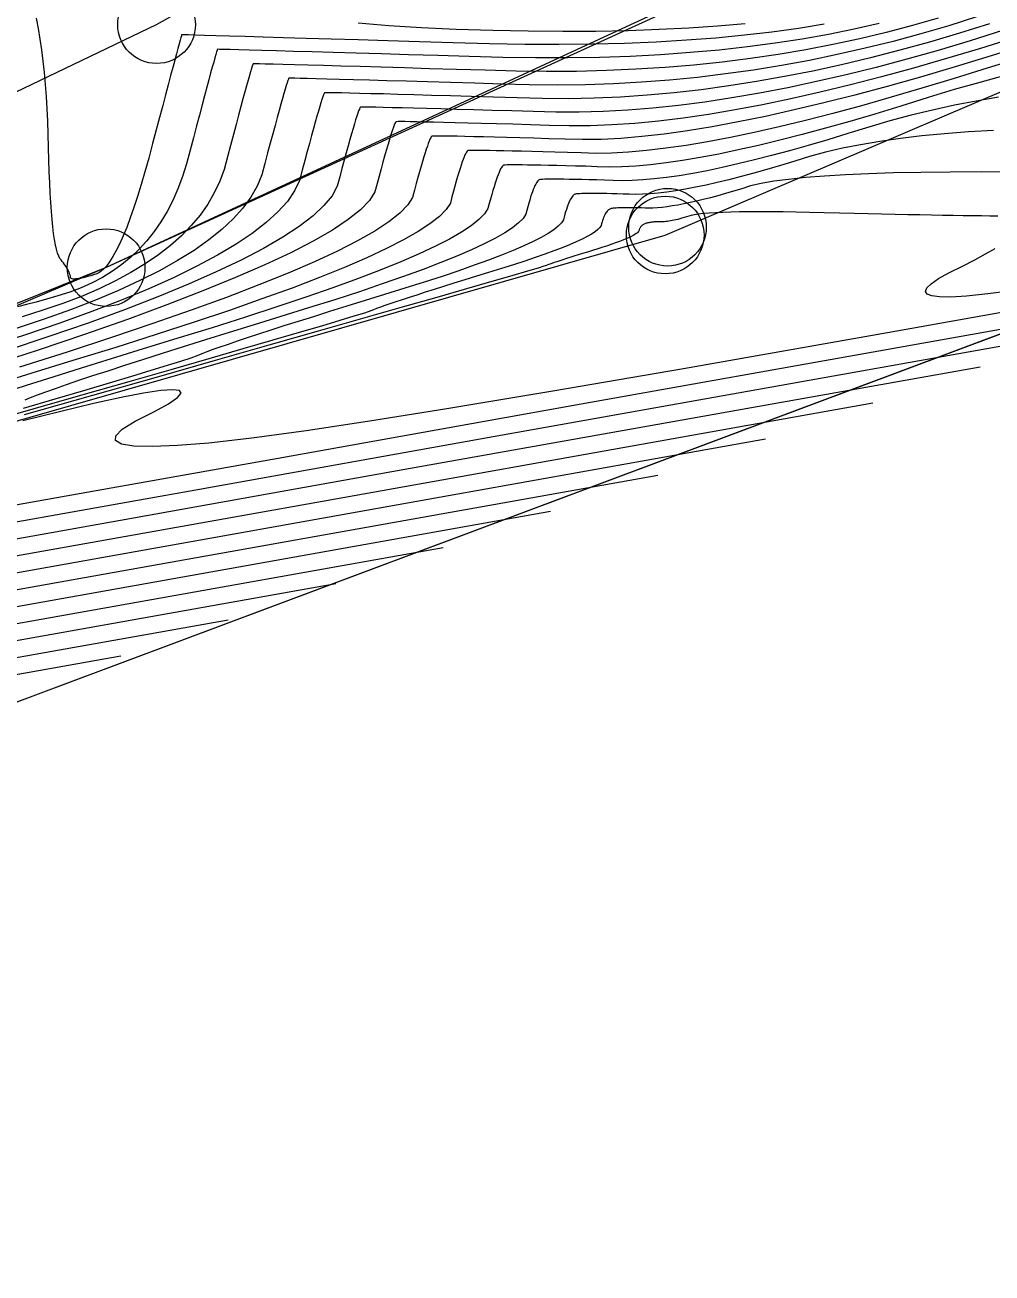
# Model space of a CAD drawing. Extents: x 83 to 1412852, y -76 to 4931706.
# Drawn here: x 1412690.29 to 1412702.75, y 4931539.12 to 4931555.2 of the extents above; entities that cross this region are included whole.
import ezdxf

# ---------------------------------------------------------------- set-up
doc = ezdxf.new("R2010")
doc.units = 0
doc.header["$MEASUREMENT"] = 0
doc.header["$PDMODE"] = 33
doc.header["$PDSIZE"] = 1
doc.layers.get('0').update_dxf_attribs({"color": 1, "linetype": 'CONTINUOUS'})
for name, color, linetype in [('Ground topo-Rev01', 1, 'CONTINUOUS'), ('New scratch layer', 1, 'CONTINUOUS'), ('nz-property-titles(LINZ DOWNLOAD)', 1, 'CONTINUOUS')]:
    doc.layers.add(name, color=color, linetype=linetype)

msp = doc.modelspace()

# ---------------------------------------------------------------- linework, layer by layer
at = {"color": 2, "true_color": 0xf1eb1f}
msp.add_lwpolyline([(1412645.09, 4931558.53), (1412661.49, 4931550.97), (1412674.09, 4931550.21), (1412683.54, 4931551.15), (1412691.99, 4931555.2), (1412700.83, 4931560.13), (1412709.01, 4931564.18)], dxfattribs=at)
for points in [[(1412646.87, 4931551.86), (1412664.06, 4931547.3), (1412680.47, 4931547.31), (1412698.54, 4931552.49), (1412706.91, 4931556.07), (1412714.69, 4931563.43)], [(1412711.73, 4931562.82), (1412700.57, 4931556.35), (1412691.34, 4931552.07), (1412681.93, 4931548.05), (1412672.34, 4931547.94), (1412661.77, 4931549.26), (1412658.05, 4931550.37), (1412653.65, 4931552.02), (1412647.75, 4931555.08)], [(1412702.718, 4931555.212), (1412702.329, 4931555.09), (1412701.944, 4931554.976), (1412701.563, 4931554.87), (1412701.186, 4931554.773), (1412700.813, 4931554.684), (1412700.443, 4931554.603), (1412700.078, 4931554.531), (1412699.716, 4931554.466), (1412699.358, 4931554.41), (1412699.004, 4931554.362), (1412698.654, 4931554.323), (1412698.308, 4931554.291), (1412697.965, 4931554.268), (1412697.627, 4931554.253), (1412697.292, 4931554.246), (1412696.962, 4931554.248), (1412696.635, 4931554.257), (1412696.328, 4931554.266), (1412696.042, 4931554.275), (1412695.775, 4931554.282), (1412695.529, 4931554.289), (1412695.304, 4931554.296), (1412695.098, 4931554.302), (1412694.913, 4931554.307), (1412694.748, 4931554.311), (1412694.603, 4931554.315), (1412694.478, 4931554.318), (1412694.373, 4931554.32), (1412694.289, 4931554.322), (1412694.225, 4931554.323), (1412694.181, 4931554.323), (1412694.157, 4931554.323), (1412694.154, 4931554.322), (1412694.148, 4931554.313), (1412694.141, 4931554.296), (1412694.132, 4931554.27), (1412694.12, 4931554.237), (1412694.107, 4931554.195), (1412694.092, 4931554.145), (1412694.075, 4931554.086), (1412694.055, 4931554.02), (1412694.034, 4931553.945), (1412694.011, 4931553.862), (1412693.986, 4931553.771), (1412693.959, 4931553.671), (1412693.93, 4931553.564), (1412693.899, 4931553.448), (1412693.866, 4931553.324), (1412693.831, 4931553.192), (1412693.767, 4931553.058), (1412693.674, 4931552.923), (1412693.553, 4931552.787), (1412693.402, 4931552.65), (1412693.222, 4931552.511), (1412693.014, 4931552.371), (1412692.776, 4931552.23), (1412692.51, 4931552.087), (1412692.214, 4931551.943), (1412691.89, 4931551.798), (1412691.537, 4931551.651), (1412691.154, 4931551.503), (1412690.743, 4931551.354), (1412690.303, 4931551.203), (1412689.834, 4931551.052)], [(1412702.551, 4931555.3), (1412702.193, 4931555.187), (1412701.834, 4931555.083), (1412701.475, 4931554.985), (1412701.116, 4931554.896), (1412700.756, 4931554.814), (1412700.397, 4931554.74), (1412700.037, 4931554.674), (1412699.677, 4931554.615), (1412699.317, 4931554.565), (1412698.956, 4931554.521), (1412698.596, 4931554.486), (1412698.235, 4931554.458), (1412697.874, 4931554.438), (1412697.513, 4931554.426), (1412697.152, 4931554.421), (1412696.791, 4931554.424), (1412696.429, 4931554.435), (1412696.09, 4931554.445), (1412695.773, 4931554.454), (1412695.479, 4931554.463), (1412695.207, 4931554.47), (1412694.957, 4931554.478), (1412694.73, 4931554.484), (1412694.526, 4931554.49), (1412694.343, 4931554.495), (1412694.184, 4931554.499), (1412694.046, 4931554.503), (1412693.931, 4931554.505), (1412693.839, 4931554.508), (1412693.769, 4931554.509), (1412693.721, 4931554.51), (1412693.696, 4931554.51), (1412693.693, 4931554.509), (1412693.688, 4931554.499), (1412693.681, 4931554.48), (1412693.672, 4931554.452), (1412693.66, 4931554.415), (1412693.646, 4931554.369), (1412693.63, 4931554.314), (1412693.612, 4931554.25), (1412693.591, 4931554.177), (1412693.568, 4931554.094), (1412693.543, 4931554.003), (1412693.516, 4931553.903), (1412693.486, 4931553.793), (1412693.454, 4931553.674), (1412693.42, 4931553.547), (1412693.384, 4931553.41), (1412693.346, 4931553.264), (1412693.286, 4931553.12), (1412693.204, 4931552.978), (1412693.101, 4931552.837), (1412692.976, 4931552.698), (1412692.83, 4931552.561), (1412692.662, 4931552.426), (1412692.472, 4931552.292), (1412692.261, 4931552.16), (1412692.029, 4931552.03), (1412691.774, 4931551.902), (1412691.499, 4931551.775), (1412691.201, 4931551.65), (1412690.883, 4931551.527), (1412690.542, 4931551.405), (1412690.18, 4931551.286)], [(1412701.298, 4931555.216), (1412700.975, 4931555.142), (1412700.644, 4931555.075), (1412700.304, 4931555.014), (1412699.955, 4931554.961), (1412699.599, 4931554.914), (1412699.234, 4931554.873), (1412698.861, 4931554.84), (1412698.48, 4931554.812), (1412698.09, 4931554.792), (1412697.692, 4931554.778), (1412697.286, 4931554.771), (1412696.871, 4931554.771), (1412696.448, 4931554.777), (1412696.017, 4931554.789), (1412695.613, 4931554.801), (1412695.235, 4931554.813), (1412694.885, 4931554.823), (1412694.561, 4931554.832), (1412694.264, 4931554.841), (1412693.994, 4931554.849), (1412693.751, 4931554.856), (1412693.535, 4931554.862), (1412693.346, 4931554.868), (1412693.183, 4931554.872), (1412693.048, 4931554.876), (1412692.939, 4931554.879), (1412692.857, 4931554.881), (1412692.802, 4931554.882), (1412692.774, 4931554.883), (1412692.773, 4931554.883), (1412692.769, 4931554.871), (1412692.762, 4931554.849), (1412692.752, 4931554.817), (1412692.74, 4931554.773), (1412692.725, 4931554.719), (1412692.707, 4931554.654), (1412692.686, 4931554.578), (1412692.663, 4931554.491), (1412692.636, 4931554.394), (1412692.607, 4931554.285), (1412692.575, 4931554.166), (1412692.541, 4931554.036), (1412692.503, 4931553.896), (1412692.463, 4931553.744), (1412692.42, 4931553.582), (1412692.375, 4931553.409), (1412692.322, 4931553.243), (1412692.263, 4931553.086), (1412692.197, 4931552.936), (1412692.124, 4931552.795), (1412692.044, 4931552.661), (1412691.958, 4931552.535), (1412691.864, 4931552.417), (1412691.764, 4931552.306), (1412691.657, 4931552.204), (1412691.543, 4931552.109), (1412691.423, 4931552.023), (1412691.295, 4931551.944), (1412691.161, 4931551.873), (1412691.02, 4931551.809), (1412690.873, 4931551.754), (1412690.718, 4931551.706), (1412690.573, 4931551.664), (1412690.438, 4931551.626), (1412690.313, 4931551.594), (1412690.197, 4931551.566)], [(1412702.056, 4931555.285), (1412701.724, 4931555.189), (1412701.387, 4931555.1), (1412701.045, 4931555.019), (1412700.7, 4931554.945), (1412700.35, 4931554.877), (1412699.996, 4931554.817), (1412699.638, 4931554.765), (1412699.275, 4931554.719), (1412698.909, 4931554.68), (1412698.538, 4931554.649), (1412698.163, 4931554.625), (1412697.783, 4931554.608), (1412697.399, 4931554.598), (1412697.012, 4931554.596), (1412696.619, 4931554.6), (1412696.223, 4931554.612), (1412695.851, 4931554.623), (1412695.504, 4931554.633), (1412695.182, 4931554.643), (1412694.884, 4931554.651), (1412694.611, 4931554.659), (1412694.362, 4931554.666), (1412694.138, 4931554.673), (1412693.939, 4931554.678), (1412693.765, 4931554.683), (1412693.615, 4931554.687), (1412693.49, 4931554.691), (1412693.389, 4931554.693), (1412693.313, 4931554.695), (1412693.262, 4931554.696), (1412693.235, 4931554.696), (1412693.233, 4931554.696), (1412693.229, 4931554.685), (1412693.222, 4931554.665), (1412693.212, 4931554.635), (1412693.2, 4931554.594), (1412693.185, 4931554.544), (1412693.168, 4931554.484), (1412693.149, 4931554.414), (1412693.127, 4931554.334), (1412693.102, 4931554.244), (1412693.075, 4931554.144), (1412693.046, 4931554.034), (1412693.014, 4931553.915), (1412692.979, 4931553.785), (1412692.942, 4931553.645), (1412692.902, 4931553.496), (1412692.86, 4931553.336), (1412692.804, 4931553.182), (1412692.733, 4931553.032), (1412692.649, 4931552.887), (1412692.55, 4931552.746), (1412692.437, 4931552.611), (1412692.31, 4931552.48), (1412692.168, 4931552.354), (1412692.013, 4931552.233), (1412691.843, 4931552.117), (1412691.659, 4931552.005), (1412691.461, 4931551.899), (1412691.248, 4931551.797), (1412691.022, 4931551.7), (1412690.781, 4931551.607), (1412690.526, 4931551.52), (1412690.257, 4931551.437)], [(1412700.587, 4931555.205), (1412700.257, 4931555.152), (1412699.915, 4931555.104), (1412699.56, 4931555.063), (1412699.193, 4931555.028), (1412698.813, 4931554.999), (1412698.422, 4931554.976), (1412698.017, 4931554.959), (1412697.601, 4931554.948), (1412697.172, 4931554.944), (1412696.731, 4931554.945), (1412696.277, 4931554.953), (1412695.811, 4931554.967), (1412695.374, 4931554.98), (1412694.967, 4931554.992), (1412694.588, 4931555.003), (1412694.238, 4931555.013), (1412693.918, 4931555.023), (1412693.626, 4931555.031), (1412693.364, 4931555.039), (1412693.131, 4931555.046), (1412692.927, 4931555.052), (1412692.752, 4931555.057), (1412692.606, 4931555.061), (1412692.489, 4931555.065), (1412692.401, 4931555.067), (1412692.342, 4931555.069), (1412692.313, 4931555.069), (1412692.312, 4931555.069), (1412692.309, 4931555.057), (1412692.302, 4931555.034), (1412692.292, 4931554.999), (1412692.28, 4931554.952), (1412692.264, 4931554.894), (1412692.245, 4931554.824), (1412692.223, 4931554.742), (1412692.198, 4931554.648), (1412692.17, 4931554.543), (1412692.139, 4931554.426), (1412692.105, 4931554.298), (1412692.068, 4931554.158), (1412692.028, 4931554.006), (1412691.985, 4931553.843), (1412691.939, 4931553.668), (1412691.889, 4931553.481), (1412691.84, 4931553.305), (1412691.792, 4931553.14), (1412691.745, 4931552.986), (1412691.698, 4931552.843), (1412691.651, 4931552.711), (1412691.605, 4931552.589), (1412691.56, 4931552.479), (1412691.516, 4931552.38), (1412691.471, 4931552.291), (1412691.428, 4931552.213), (1412691.385, 4931552.146), (1412691.343, 4931552.09), (1412691.301, 4931552.045), (1412691.259, 4931552.011), (1412691.219, 4931551.988), (1412691.179, 4931551.976), (1412691.141, 4931551.965), (1412691.106, 4931551.955), (1412691.074, 4931551.947), (1412691.044, 4931551.939), (1412691.016, 4931551.933), (1412690.991, 4931551.929), (1412690.969, 4931551.926), (1412690.949, 4931551.924), (1412690.931, 4931551.923), (1412690.916, 4931551.923), (1412690.904, 4931551.925), (1412690.894, 4931551.928), (1412690.887, 4931551.933), (1412690.882, 4931551.938), (1412690.88, 4931551.945), (1412690.88, 4931551.954), (1412690.879, 4931551.963), (1412690.877, 4931551.973), (1412690.874, 4931551.983), (1412690.87, 4931551.994), (1412690.865, 4931552.007), (1412690.86, 4931552.019), (1412690.853, 4931552.033), (1412690.845, 4931552.047), (1412690.836, 4931552.062), (1412690.826, 4931552.078), (1412690.815, 4931552.095), (1412690.803, 4931552.112), (1412690.789, 4931552.13), (1412690.775, 4931552.149), (1412690.76, 4931552.169), (1412690.744, 4931552.189), (1412690.729, 4931552.219), (1412690.714, 4931552.258), (1412690.701, 4931552.307), (1412690.688, 4931552.364), (1412690.676, 4931552.432), (1412690.664, 4931552.508), (1412690.654, 4931552.594), (1412690.644, 4931552.689), (1412690.635, 4931552.794), (1412690.627, 4931552.908), (1412690.62, 4931553.031), (1412690.613, 4931553.164), (1412690.607, 4931553.306), (1412690.602, 4931553.457), (1412690.598, 4931553.618), (1412690.595, 4931553.788), (1412690.59, 4931553.955), (1412690.582, 4931554.117), (1412690.572, 4931554.276), (1412690.56, 4931554.431), (1412690.546, 4931554.583), (1412690.53, 4931554.731), (1412690.511, 4931554.875), (1412690.491, 4931555.015), (1412690.468, 4931555.152), (1412690.443, 4931555.285)], [(1412699.571, 4931555.211), (1412699.215, 4931555.18), (1412698.846, 4931555.155), (1412698.461, 4931555.136), (1412698.062, 4931555.122), (1412697.648, 4931555.114), (1412697.22, 4931555.112), (1412696.777, 4931555.115), (1412696.319, 4931555.123), (1412695.847, 4931555.137), (1412695.4, 4931555.158), (1412694.981, 4931555.186), (1412694.587, 4931555.221)], [(1412703.051, 4931555.035), (1412702.602, 4931554.894), (1412702.165, 4931554.763), (1412701.74, 4931554.64), (1412701.327, 4931554.527), (1412700.925, 4931554.424), (1412700.536, 4931554.329), (1412700.159, 4931554.244), (1412699.794, 4931554.168), (1412699.441, 4931554.101), (1412699.099, 4931554.044), (1412698.77, 4931553.996), (1412698.453, 4931553.957), (1412698.148, 4931553.928), (1412697.854, 4931553.908), (1412697.573, 4931553.897), (1412697.304, 4931553.895), (1412697.047, 4931553.903), (1412696.805, 4931553.91), (1412696.579, 4931553.916), (1412696.369, 4931553.922), (1412696.175, 4931553.928), (1412695.997, 4931553.932), (1412695.834, 4931553.937), (1412695.687, 4931553.94), (1412695.556, 4931553.944), (1412695.44, 4931553.946), (1412695.341, 4931553.948), (1412695.257, 4931553.95), (1412695.189, 4931553.951), (1412695.137, 4931553.951), (1412695.1, 4931553.951), (1412695.08, 4931553.95), (1412695.075, 4931553.949), (1412695.068, 4931553.941), (1412695.06, 4931553.927), (1412695.051, 4931553.906), (1412695.041, 4931553.879), (1412695.029, 4931553.845), (1412695.015, 4931553.805), (1412695, 4931553.758), (1412694.984, 4931553.705), (1412694.966, 4931553.646), (1412694.947, 4931553.58), (1412694.926, 4931553.507), (1412694.904, 4931553.428), (1412694.881, 4931553.342), (1412694.856, 4931553.25), (1412694.83, 4931553.152), (1412694.802, 4931553.047), (1412694.731, 4931552.935), (1412694.615, 4931552.815), (1412694.457, 4931552.688), (1412694.254, 4931552.553), (1412694.008, 4931552.411), (1412693.718, 4931552.262), (1412693.384, 4931552.105), (1412693.007, 4931551.941), (1412692.586, 4931551.769), (1412692.121, 4931551.59), (1412691.613, 4931551.403), (1412691.06, 4931551.209), (1412690.464, 4931551.008), (1412689.825, 4931550.799)], [(1412702.885, 4931555.123), (1412702.466, 4931554.992), (1412702.055, 4931554.869), (1412701.651, 4931554.755), (1412701.256, 4931554.65), (1412700.869, 4931554.554), (1412700.49, 4931554.466), (1412700.118, 4931554.387), (1412699.755, 4931554.317), (1412699.399, 4931554.256), (1412699.052, 4931554.203), (1412698.712, 4931554.159), (1412698.38, 4931554.124), (1412698.057, 4931554.098), (1412697.741, 4931554.08), (1412697.433, 4931554.071), (1412697.133, 4931554.071), (1412696.841, 4931554.08), (1412696.567, 4931554.088), (1412696.31, 4931554.095), (1412696.072, 4931554.102), (1412695.852, 4931554.108), (1412695.65, 4931554.114), (1412695.466, 4931554.119), (1412695.3, 4931554.123), (1412695.152, 4931554.127), (1412695.022, 4931554.13), (1412694.909, 4931554.133), (1412694.815, 4931554.135), (1412694.739, 4931554.136), (1412694.681, 4931554.137), (1412694.641, 4931554.137), (1412694.618, 4931554.137), (1412694.614, 4931554.136), (1412694.608, 4931554.127), (1412694.601, 4931554.111), (1412694.591, 4931554.088), (1412694.58, 4931554.058), (1412694.568, 4931554.02), (1412694.553, 4931553.975), (1412694.537, 4931553.922), (1412694.52, 4931553.862), (1412694.5, 4931553.795), (1412694.479, 4931553.721), (1412694.456, 4931553.639), (1412694.432, 4931553.55), (1412694.405, 4931553.453), (1412694.377, 4931553.349), (1412694.348, 4931553.238), (1412694.317, 4931553.119), (1412694.249, 4931552.996), (1412694.145, 4931552.869), (1412694.005, 4931552.737), (1412693.828, 4931552.601), (1412693.615, 4931552.461), (1412693.366, 4931552.316), (1412693.08, 4931552.167), (1412692.758, 4931552.014), (1412692.4, 4931551.856), (1412692.005, 4931551.694), (1412691.575, 4931551.527), (1412691.107, 4931551.356), (1412690.604, 4931551.181), (1412690.064, 4931551.001)], [(1412703.218, 4931554.947), (1412702.738, 4931554.797), (1412702.275, 4931554.656), (1412701.828, 4931554.525), (1412701.397, 4931554.404), (1412700.982, 4931554.293), (1412700.583, 4931554.192), (1412700.2, 4931554.101), (1412699.833, 4931554.019), (1412699.482, 4931553.947), (1412699.147, 4931553.885), (1412698.828, 4931553.833), (1412698.526, 4931553.79), (1412698.239, 4931553.758), (1412697.968, 4931553.735), (1412697.714, 4931553.722), (1412697.475, 4931553.719), (1412697.252, 4931553.725), (1412697.043, 4931553.731), (1412696.848, 4931553.737), (1412696.666, 4931553.742), (1412696.498, 4931553.747), (1412696.343, 4931553.751), (1412696.202, 4931553.754), (1412696.074, 4931553.757), (1412695.96, 4931553.76), (1412695.859, 4931553.762), (1412695.772, 4931553.763), (1412695.699, 4931553.764), (1412695.639, 4931553.765), (1412695.593, 4931553.765), (1412695.56, 4931553.765), (1412695.541, 4931553.764), (1412695.535, 4931553.762), (1412695.528, 4931553.755), (1412695.52, 4931553.742), (1412695.511, 4931553.724), (1412695.501, 4931553.7), (1412695.489, 4931553.67), (1412695.477, 4931553.635), (1412695.463, 4931553.594), (1412695.448, 4931553.548), (1412695.432, 4931553.496), (1412695.415, 4931553.438), (1412695.396, 4931553.375), (1412695.377, 4931553.306), (1412695.356, 4931553.232), (1412695.335, 4931553.152), (1412695.312, 4931553.066), (1412695.287, 4931552.975), (1412695.224, 4931552.877), (1412695.122, 4931552.772), (1412694.98, 4931552.66), (1412694.799, 4931552.541), (1412694.579, 4931552.416), (1412694.32, 4931552.284), (1412694.022, 4931552.145), (1412693.684, 4931551.999), (1412693.307, 4931551.847), (1412692.891, 4931551.687), (1412692.436, 4931551.521), (1412691.942, 4931551.348), (1412691.408, 4931551.168), (1412690.836, 4931550.982), (1412690.224, 4931550.788)], [(1412703.093, 4931554.766), (1412702.687, 4931554.64), (1412702.26, 4931554.506), (1412701.847, 4931554.381), (1412701.45, 4931554.264), (1412701.068, 4931554.156), (1412700.7, 4931554.057), (1412700.348, 4931553.967), (1412700.01, 4931553.885), (1412699.687, 4931553.812), (1412699.38, 4931553.748), (1412699.087, 4931553.692), (1412698.81, 4931553.645), (1412698.547, 4931553.607), (1412698.299, 4931553.578), (1412698.067, 4931553.557), (1412697.849, 4931553.545), (1412697.646, 4931553.542), (1412697.458, 4931553.548), (1412697.282, 4931553.553), (1412697.117, 4931553.558), (1412696.963, 4931553.562), (1412696.821, 4931553.566), (1412696.689, 4931553.569), (1412696.57, 4931553.572), (1412696.461, 4931553.574), (1412696.364, 4931553.576), (1412696.278, 4931553.578), (1412696.204, 4931553.579), (1412696.141, 4931553.579), (1412696.089, 4931553.579), (1412696.049, 4931553.579), (1412696.02, 4931553.578), (1412696.002, 4931553.577), (1412695.995, 4931553.575), (1412695.988, 4931553.569), (1412695.98, 4931553.558), (1412695.971, 4931553.542), (1412695.961, 4931553.521), (1412695.95, 4931553.496), (1412695.938, 4931553.465), (1412695.926, 4931553.431), (1412695.912, 4931553.391), (1412695.898, 4931553.346), (1412695.883, 4931553.297), (1412695.867, 4931553.243), (1412695.85, 4931553.185), (1412695.832, 4931553.121), (1412695.813, 4931553.053), (1412695.793, 4931552.98), (1412695.773, 4931552.902), (1412695.719, 4931552.819), (1412695.632, 4931552.73), (1412695.511, 4931552.635), (1412695.357, 4931552.534), (1412695.17, 4931552.427), (1412694.95, 4931552.315), (1412694.696, 4931552.196), (1412694.409, 4931552.072), (1412694.088, 4931551.943), (1412693.734, 4931551.807), (1412693.347, 4931551.666), (1412692.927, 4931551.519), (1412692.473, 4931551.366), (1412691.986, 4931551.207), (1412691.465, 4931551.042), (1412690.911, 4931550.872), (1412690.385, 4931550.71), (1412689.887, 4931550.555)], [(1412702.913, 4931554.545), (1412702.593, 4931554.457), (1412702.264, 4931554.363), (1412701.925, 4931554.26), (1412701.577, 4931554.151), (1412701.241, 4931554.049), (1412700.917, 4931553.954), (1412700.605, 4931553.866), (1412700.306, 4931553.785), (1412700.018, 4931553.712), (1412699.743, 4931553.645), (1412699.48, 4931553.586), (1412699.23, 4931553.533), (1412698.991, 4931553.488), (1412698.765, 4931553.45), (1412698.551, 4931553.419), (1412698.349, 4931553.395), (1412698.16, 4931553.378), (1412697.982, 4931553.368), (1412697.817, 4931553.366), (1412697.664, 4931553.37), (1412697.52, 4931553.375), (1412697.385, 4931553.378), (1412697.26, 4931553.382), (1412697.143, 4931553.385), (1412697.036, 4931553.387), (1412696.938, 4931553.389), (1412696.848, 4931553.391), (1412696.768, 4931553.392), (1412696.697, 4931553.393), (1412696.635, 4931553.394), (1412696.583, 4931553.394), (1412696.539, 4931553.394), (1412696.505, 4931553.393), (1412696.479, 4931553.392), (1412696.463, 4931553.39), (1412696.456, 4931553.389), (1412696.448, 4931553.383), (1412696.44, 4931553.373), (1412696.431, 4931553.36), (1412696.421, 4931553.342), (1412696.411, 4931553.321), (1412696.4, 4931553.296), (1412696.389, 4931553.267), (1412696.377, 4931553.234), (1412696.364, 4931553.197), (1412696.351, 4931553.156), (1412696.337, 4931553.111), (1412696.322, 4931553.063), (1412696.307, 4931553.011), (1412696.292, 4931552.954), (1412696.275, 4931552.894), (1412696.258, 4931552.83), (1412696.214, 4931552.761), (1412696.142, 4931552.688), (1412696.043, 4931552.609), (1412695.916, 4931552.526), (1412695.761, 4931552.438), (1412695.58, 4931552.345), (1412695.37, 4931552.248), (1412695.134, 4931552.146), (1412694.869, 4931552.039), (1412694.577, 4931551.927), (1412694.258, 4931551.81), (1412693.911, 4931551.689), (1412693.537, 4931551.563), (1412693.136, 4931551.432), (1412692.706, 4931551.296), (1412692.25, 4931551.156), (1412691.816, 4931551.022), (1412691.405, 4931550.895), (1412691.017, 4931550.773), (1412690.652, 4931550.659), (1412690.31, 4931550.551), (1412689.991, 4931550.449)], [(1412702.832, 4931554.266), (1412702.547, 4931554.216), (1412702.265, 4931554.161), (1412701.985, 4931554.099), (1412701.708, 4931554.032), (1412701.434, 4931553.959), (1412701.162, 4931553.881), (1412700.893, 4931553.796), (1412700.634, 4931553.717), (1412700.383, 4931553.644), (1412700.143, 4931553.576), (1412699.911, 4931553.514), (1412699.689, 4931553.457), (1412699.477, 4931553.405), (1412699.274, 4931553.359), (1412699.08, 4931553.319), (1412698.896, 4931553.284), (1412698.721, 4931553.254), (1412698.555, 4931553.23), (1412698.4, 4931553.212), (1412698.253, 4931553.199), (1412698.116, 4931553.192), (1412697.988, 4931553.19), (1412697.87, 4931553.193), (1412697.759, 4931553.196), (1412697.654, 4931553.199), (1412697.557, 4931553.201), (1412697.466, 4931553.204), (1412697.382, 4931553.205), (1412697.305, 4931553.207), (1412697.236, 4931553.208), (1412697.172, 4931553.209), (1412697.116, 4931553.209), (1412697.067, 4931553.209), (1412697.025, 4931553.209), (1412696.989, 4931553.208), (1412696.961, 4931553.207), (1412696.939, 4931553.206), (1412696.924, 4931553.204), (1412696.916, 4931553.202), (1412696.908, 4931553.197), (1412696.899, 4931553.189), (1412696.891, 4931553.177), (1412696.881, 4931553.163), (1412696.872, 4931553.146), (1412696.862, 4931553.126), (1412696.851, 4931553.103), (1412696.841, 4931553.076), (1412696.83, 4931553.047), (1412696.819, 4931553.015), (1412696.807, 4931552.98), (1412696.795, 4931552.941), (1412696.783, 4931552.9), (1412696.77, 4931552.855), (1412696.757, 4931552.808), (1412696.744, 4931552.758), (1412696.709, 4931552.703), (1412696.652, 4931552.646), (1412696.574, 4931552.584), (1412696.474, 4931552.518), (1412696.353, 4931552.449), (1412696.21, 4931552.376), (1412696.045, 4931552.299), (1412695.858, 4931552.219), (1412695.65, 4931552.135), (1412695.421, 4931552.047), (1412695.169, 4931551.955), (1412694.896, 4931551.859), (1412694.602, 4931551.76), (1412694.285, 4931551.657), (1412693.948, 4931551.55), (1412693.588, 4931551.44), (1412693.247, 4931551.334), (1412692.923, 4931551.234), (1412692.618, 4931551.139), (1412692.331, 4931551.048), (1412692.061, 4931550.963), (1412691.81, 4931550.883), (1412691.577, 4931550.808), (1412691.362, 4931550.738), (1412691.165, 4931550.674), (1412690.986, 4931550.614), (1412690.825, 4931550.559), (1412690.682, 4931550.51), (1412690.557, 4931550.465), (1412690.45, 4931550.426), (1412690.361, 4931550.392), (1412690.291, 4931550.362)], [(1412702.767, 4931553.838), (1412702.446, 4931553.818), (1412702.139, 4931553.794), (1412701.847, 4931553.766), (1412701.569, 4931553.733), (1412701.306, 4931553.695), (1412701.057, 4931553.653), (1412700.824, 4931553.607), (1412700.604, 4931553.556), (1412700.4, 4931553.501), (1412700.21, 4931553.442), (1412700.027, 4931553.386), (1412699.85, 4931553.334), (1412699.68, 4931553.286), (1412699.517, 4931553.242), (1412699.36, 4931553.202), (1412699.21, 4931553.165), (1412699.067, 4931553.133), (1412698.93, 4931553.105), (1412698.8, 4931553.08), (1412698.676, 4931553.059), (1412698.56, 4931553.042), (1412698.45, 4931553.029), (1412698.346, 4931553.02), (1412698.249, 4931553.015), (1412698.159, 4931553.013), (1412698.076, 4931553.016), (1412697.997, 4931553.018), (1412697.923, 4931553.02), (1412697.854, 4931553.021), (1412697.789, 4931553.023), (1412697.729, 4931553.024), (1412697.673, 4931553.024), (1412697.623, 4931553.025), (1412697.577, 4931553.025), (1412697.535, 4931553.025), (1412697.499, 4931553.024), (1412697.467, 4931553.023), (1412697.439, 4931553.022), (1412697.417, 4931553.021), (1412697.399, 4931553.019), (1412697.385, 4931553.017), (1412697.377, 4931553.015), (1412697.368, 4931553.011), (1412697.359, 4931553.004), (1412697.35, 4931552.995), (1412697.341, 4931552.984), (1412697.332, 4931552.971), (1412697.323, 4931552.956), (1412697.314, 4931552.939), (1412697.305, 4931552.919), (1412697.296, 4931552.898), (1412697.287, 4931552.874), (1412697.277, 4931552.848), (1412697.268, 4931552.82), (1412697.258, 4931552.789), (1412697.249, 4931552.757), (1412697.239, 4931552.722), (1412697.229, 4931552.685), (1412697.204, 4931552.646), (1412697.162, 4931552.603), (1412697.105, 4931552.558), (1412697.032, 4931552.511), (1412696.944, 4931552.46), (1412696.839, 4931552.407), (1412696.719, 4931552.351), (1412696.583, 4931552.292), (1412696.431, 4931552.231), (1412696.264, 4931552.167), (1412696.08, 4931552.1), (1412695.881, 4931552.03), (1412695.666, 4931551.957), (1412695.435, 4931551.882), (1412695.189, 4931551.804), (1412694.926, 4931551.724), (1412694.677, 4931551.647), (1412694.441, 4931551.573), (1412694.218, 4931551.504), (1412694.009, 4931551.438), (1412693.812, 4931551.376), (1412693.629, 4931551.318), (1412693.459, 4931551.263), (1412693.302, 4931551.212), (1412693.158, 4931551.165), (1412693.027, 4931551.121), (1412692.91, 4931551.081), (1412692.806, 4931551.045), (1412692.715, 4931551.013), (1412692.637, 4931550.984), (1412692.572, 4931550.959), (1412692.52, 4931550.937), (1412692.429, 4931550.905), (1412692.298, 4931550.862), (1412692.128, 4931550.808), (1412691.917, 4931550.744), (1412691.668, 4931550.668), (1412691.378, 4931550.582), (1412691.049, 4931550.484), (1412690.68, 4931550.376), (1412690.272, 4931550.257)], [(1412703.044, 4931553.299), (1412702.613, 4931553.302), (1412702.21, 4931553.3), (1412701.833, 4931553.296), (1412701.482, 4931553.289), (1412701.159, 4931553.279), (1412700.861, 4931553.266), (1412700.591, 4931553.249), (1412700.347, 4931553.23), (1412700.13, 4931553.207), (1412699.939, 4931553.182), (1412699.775, 4931553.153), (1412699.637, 4931553.122), (1412699.527, 4931553.087), (1412699.42, 4931553.054), (1412699.317, 4931553.024), (1412699.218, 4931552.996), (1412699.122, 4931552.97), (1412699.031, 4931552.947), (1412698.943, 4931552.926), (1412698.86, 4931552.907), (1412698.78, 4931552.89), (1412698.704, 4931552.876), (1412698.632, 4931552.864), (1412698.564, 4931552.854), (1412698.5, 4931552.846), (1412698.439, 4931552.841), (1412698.383, 4931552.838), (1412698.33, 4931552.837), (1412698.282, 4931552.838), (1412698.236, 4931552.84), (1412698.192, 4931552.84), (1412698.15, 4931552.841), (1412698.112, 4931552.842), (1412698.075, 4931552.842), (1412698.041, 4931552.842), (1412698.01, 4931552.842), (1412697.981, 4931552.841), (1412697.954, 4931552.84), (1412697.93, 4931552.839), (1412697.908, 4931552.838), (1412697.889, 4931552.837), (1412697.872, 4931552.835), (1412697.858, 4931552.833), (1412697.846, 4931552.831), (1412697.837, 4931552.828), (1412697.828, 4931552.825), (1412697.819, 4931552.82), (1412697.81, 4931552.813), (1412697.802, 4931552.806), (1412697.793, 4931552.797), (1412697.785, 4931552.786), (1412697.777, 4931552.775), (1412697.769, 4931552.762), (1412697.762, 4931552.748), (1412697.754, 4931552.733), (1412697.747, 4931552.716), (1412697.74, 4931552.698), (1412697.734, 4931552.679), (1412697.727, 4931552.658), (1412697.721, 4931552.636), (1412697.715, 4931552.613), (1412697.699, 4931552.588), (1412697.673, 4931552.561), (1412697.637, 4931552.533), (1412697.591, 4931552.503), (1412697.535, 4931552.471), (1412697.469, 4931552.438), (1412697.394, 4931552.402), (1412697.308, 4931552.365), (1412697.212, 4931552.327), (1412697.107, 4931552.286), (1412696.991, 4931552.244), (1412696.866, 4931552.2), (1412696.731, 4931552.155), (1412696.585, 4931552.107), (1412696.43, 4931552.058), (1412696.265, 4931552.007), (1412696.108, 4931551.959), (1412695.959, 4931551.913), (1412695.819, 4931551.869), (1412695.687, 4931551.828), (1412695.563, 4931551.789), (1412695.448, 4931551.752), (1412695.341, 4931551.717), (1412695.242, 4931551.685), (1412695.151, 4931551.655), (1412695.069, 4931551.628), (1412694.995, 4931551.603), (1412694.929, 4931551.58), (1412694.872, 4931551.56), (1412694.823, 4931551.542), (1412694.782, 4931551.526), (1412694.75, 4931551.512), (1412694.666, 4931551.485), (1412694.532, 4931551.443), (1412694.348, 4931551.387), (1412694.112, 4931551.317), (1412693.825, 4931551.233), (1412693.488, 4931551.134), (1412693.1, 4931551.022), (1412692.661, 4931550.895), (1412692.171, 4931550.754), (1412691.631, 4931550.599), (1412691.039, 4931550.429), (1412690.397, 4931550.246), (1412689.704, 4931550.048)], [(1412702.825, 4931552.734), (1412702.723, 4931552.735), (1412702.614, 4931552.736), (1412702.499, 4931552.737), (1412702.377, 4931552.738), (1412702.248, 4931552.74), (1412702.112, 4931552.742), (1412701.969, 4931552.745), (1412701.82, 4931552.748), (1412701.664, 4931552.751), (1412701.502, 4931552.754), (1412701.332, 4931552.758), (1412701.156, 4931552.762), (1412700.973, 4931552.767), (1412700.783, 4931552.772), (1412700.586, 4931552.777), (1412700.4, 4931552.781), (1412700.224, 4931552.785), (1412700.059, 4931552.787), (1412699.903, 4931552.789), (1412699.758, 4931552.789), (1412699.624, 4931552.789), (1412699.499, 4931552.787), (1412699.385, 4931552.785), (1412699.281, 4931552.782), (1412699.188, 4931552.777), (1412699.105, 4931552.772), (1412699.032, 4931552.766), (1412698.969, 4931552.759), (1412698.917, 4931552.751), (1412698.875, 4931552.742), (1412698.843, 4931552.732), (1412698.813, 4931552.723), (1412698.783, 4931552.714), (1412698.755, 4931552.706), (1412698.728, 4931552.699), (1412698.702, 4931552.692), (1412698.677, 4931552.686), (1412698.653, 4931552.681), (1412698.63, 4931552.676), (1412698.608, 4931552.672), (1412698.588, 4931552.668), (1412698.568, 4931552.665), (1412698.55, 4931552.663), (1412698.533, 4931552.662), (1412698.517, 4931552.661), (1412698.502, 4931552.661), (1412698.488, 4931552.661), (1412698.474, 4931552.661), (1412698.461, 4931552.661), (1412698.447, 4931552.661), (1412698.434, 4931552.661), (1412698.422, 4931552.66), (1412698.409, 4931552.659), (1412698.397, 4931552.658), (1412698.385, 4931552.657), (1412698.373, 4931552.656), (1412698.362, 4931552.655), (1412698.35, 4931552.653), (1412698.339, 4931552.651), (1412698.328, 4931552.649), (1412698.318, 4931552.647), (1412698.308, 4931552.644), (1412698.297, 4931552.642), (1412698.288, 4931552.638), (1412698.279, 4931552.635), (1412698.27, 4931552.631), (1412698.262, 4931552.627), (1412698.254, 4931552.622), (1412698.247, 4931552.617), (1412698.24, 4931552.611), (1412698.234, 4931552.605), (1412698.228, 4931552.598), (1412698.222, 4931552.591), (1412698.218, 4931552.584), (1412698.213, 4931552.576), (1412698.209, 4931552.568), (1412698.206, 4931552.559), (1412698.203, 4931552.55), (1412698.2, 4931552.541), (1412698.194, 4931552.53), (1412698.183, 4931552.519), (1412698.168, 4931552.508), (1412698.149, 4931552.495), (1412698.126, 4931552.482), (1412698.099, 4931552.468), (1412698.068, 4931552.454), (1412698.033, 4931552.439), (1412697.993, 4931552.423), (1412697.95, 4931552.406), (1412697.902, 4931552.389), (1412697.851, 4931552.371), (1412697.795, 4931552.352), (1412697.735, 4931552.332), (1412697.671, 4931552.312), (1412697.603, 4931552.291), (1412697.539, 4931552.271), (1412697.477, 4931552.252), (1412697.42, 4931552.234), (1412697.365, 4931552.217), (1412697.314, 4931552.201), (1412697.267, 4931552.186), (1412697.223, 4931552.172), (1412697.182, 4931552.159), (1412697.145, 4931552.146), (1412697.111, 4931552.135), (1412697.08, 4931552.125), (1412697.053, 4931552.115), (1412697.03, 4931552.107), (1412697.009, 4931552.099), (1412696.993, 4931552.093), (1412696.979, 4931552.087), (1412696.904, 4931552.064), (1412696.767, 4931552.024), (1412696.567, 4931551.966), (1412696.306, 4931551.89), (1412695.983, 4931551.797), (1412695.598, 4931551.687), (1412695.151, 4931551.559), (1412694.641, 4931551.413), (1412694.07, 4931551.25), (1412693.437, 4931551.07), (1412692.742, 4931550.872), (1412691.985, 4931550.656), (1412691.166, 4931550.423), (1412690.286, 4931550.173)], [(1412703.036, 4931551.776), (1412702.695, 4931551.732), (1412702.42, 4931551.704), (1412702.214, 4931551.691), (1412702.074, 4931551.694), (1412701.974, 4931551.707), (1412701.913, 4931551.73), (1412701.891, 4931551.764), (1412701.908, 4931551.809), (1412701.964, 4931551.863), (1412702.06, 4931551.929), (1412702.195, 4931552.004), (1412702.368, 4931552.09), (1412702.526, 4931552.171), (1412702.667, 4931552.246), (1412702.791, 4931552.316)], [(1412706.749, 4931552.185), (1412701.403, 4931551.231), (1412698.778, 4931550.768), (1412697.093, 4931550.477), (1412695.754, 4931550.253), (1412694.76, 4931550.095), (1412693.914, 4931549.969), (1412693.215, 4931549.873), (1412692.663, 4931549.81), (1412692.259, 4931549.777), (1412691.937, 4931549.764), (1412691.696, 4931549.77), (1412691.537, 4931549.795), (1412691.459, 4931549.841), (1412691.463, 4931549.905), (1412691.548, 4931549.989), (1412691.715, 4931550.093), (1412691.964, 4931550.216), (1412692.145, 4931550.317), (1412692.259, 4931550.395), (1412692.306, 4931550.451), (1412692.286, 4931550.485), (1412692.199, 4931550.496), (1412692.045, 4931550.485), (1412691.823, 4931550.452), (1412691.535, 4931550.396), (1412691.179, 4931550.318), (1412690.757, 4931550.217), (1412690.267, 4931550.095)], [(1412705.365, 4931551.72), (1412697.46, 4931550.309), (1412693.556, 4931549.612), (1412691.018, 4931549.16), (1412688.968, 4931548.794)], [(1412703.982, 4931551.254), (1412696.324, 4931549.888), (1412692.541, 4931549.213), (1412690.081, 4931548.774)], [(1412702.598, 4931550.789), (1412695.188, 4931549.467), (1412691.527, 4931548.813), (1412689.144, 4931548.388)], [(1412701.215, 4931550.323), (1412694.053, 4931549.045), (1412690.513, 4931548.414), (1412688.207, 4931548.003)], [(1412699.831, 4931549.858), (1412692.917, 4931548.624), (1412689.498, 4931548.014)], [(1412698.447, 4931549.392), (1412691.781, 4931548.203), (1412688.484, 4931547.615)], [(1412697.064, 4931548.927), (1412690.645, 4931547.781), (1412687.469, 4931547.215)], [(1412695.68, 4931548.461), (1412689.51, 4931547.36)], [(1412694.297, 4931547.996), (1412688.374, 4931546.939)], [(1412692.913, 4931547.53), (1412687.238, 4931546.517)], [(1412691.53, 4931547.065), (1412686.102, 4931546.096)]]:
    msp.add_lwpolyline(points)
at = {"layer": 'Ground topo-Rev01', "color": 7}
for p in [(1412691.99, 4931555.2, 64.06), (1412698.57, 4931552.59, 66.88), (1412698.54, 4931552.49, 66.94), (1412691.34, 4931552.07, 64.13)]:
    msp.add_point(p, dxfattribs=at)
at = {"layer": 'New scratch layer', "color": 7, "linetype": 'Continuous', "flags": 128}
msp.add_lwpolyline([(1412661.451, 4931553.371), (1412671.43, 4931552.25), (1412680.831, 4931552.515), (1412684.89, 4931554.52), (1412690.96, 4931557.29), (1412699.75, 4931563.42), (1412708.342, 4931567.097), (1412711.064, 4931570.114), (1412720.16, 4931568.96), (1412714.68, 4931563.43), (1412711.663, 4931562.935), (1412700.614, 4931556.309), (1412691.34, 4931552.07), (1412682.865, 4931548.659), (1412672.34, 4931547.94), (1412661.689, 4931549.31), (1412661.451, 4931553.371)], close=True, dxfattribs=at)
at = {"layer": 'nz-property-titles(LINZ DOWNLOAD)', "color": 7, "linetype": 'Continuous', "flags": 128}
for points in [[(1412682.698, 4931640.466), (1412710.054, 4931647.15), (1412737.411, 4931653.834), (1412764.203, 4931660.383), (1412779.006, 4931654.39), (1412775.741, 4931621.476), (1412777.168, 4931607.161), (1412789.245, 4931608.4), (1412777.36, 4931579.102), (1412649.678, 4931531.313), (1412643.411, 4931543.701), (1412638.895, 4931552.662), (1412621.576, 4931587.766), (1412660.662, 4931597.302), (1412699.748, 4931606.839), (1412682.698, 4931640.466)], [(1412665.043, 4931501.039), (1412649.678, 4931531.313), (1412777.36, 4931579.102), (1412789.245, 4931608.4), (1412803.807, 4931644.35), (1412822.41, 4931636.814), (1412795.972, 4931571.554), (1412819.282, 4931562.111), (1412842.594, 4931552.667), (1412850.439, 4931549.488), (1412851.728, 4931506.659), (1412665.043, 4931501.039)]]:
    msp.add_lwpolyline(points, close=True, dxfattribs=at)

doc.saveas('drawing.dxf')
